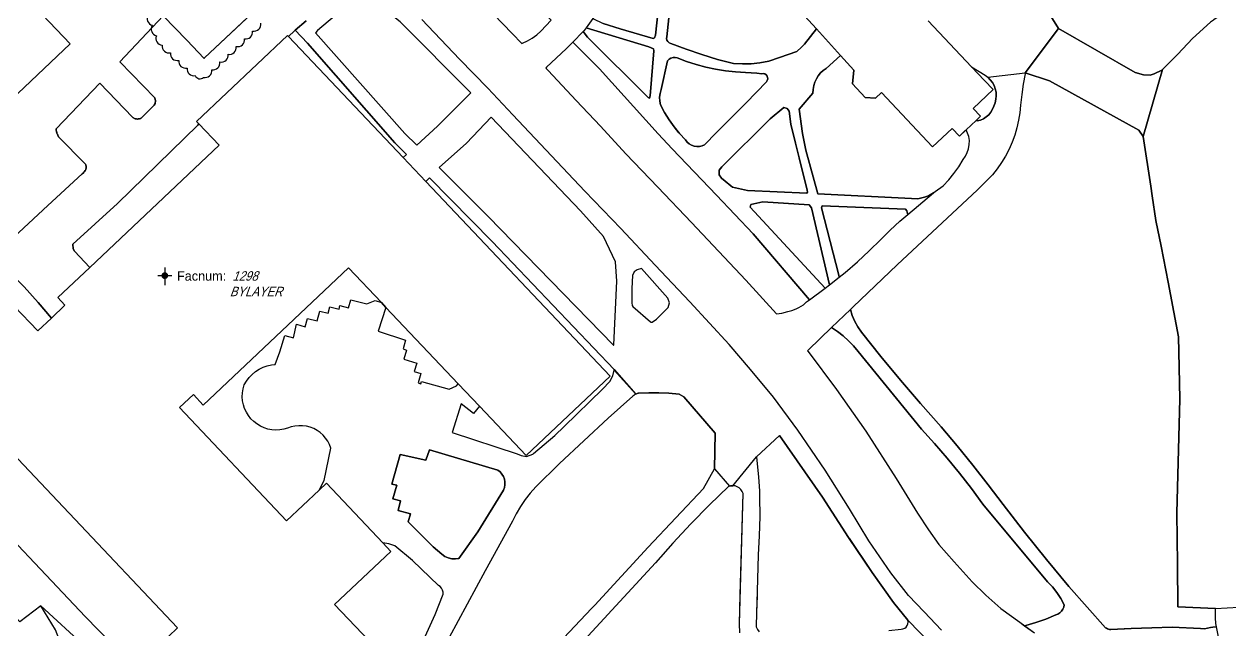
# Model space of a CAD drawing. Header units: inches. Extents: x 1273557 to 1282364, y 239587 to 246310.
# Drawn here: x 1277304 to 1277839, y 243522 to 243791 of the extents above; entities that cross this region are included whole.
import ezdxf
from ezdxf.enums import TextEntityAlignment as Align

# ---------------------------------------------------------------- set-up
doc = ezdxf.new("R2010")
doc.units = ezdxf.units.IN
doc.header["$MEASUREMENT"] = 0
doc.linetypes.add('DASHED2', pattern=[0.375, 0.25, -0.125])
doc.layers.add('BLDG-DATA', color=159, linetype='DASHED2', lineweight=30)
for name, color, linetype in [('BLDG-UW', 231, 'Continuous'), ('GRASS', 3, 'Continuous'), ('PATH', 253, 'Continuous'), ('PATH-ISLAND', 252, 'Continuous'), ('PRKG-UW', 6, 'Continuous'), ('REV-2013', 1, 'Continuous'), ('STREET-UW', 50, 'Continuous')]:
    doc.layers.add(name, color=color, linetype=linetype)
doc.styles.add('SS_LITE', font='FRABK.TTF', dxfattribs={"height": 16})

# ---------------------------------------------------------------- blocks, each defined once
blk = doc.blocks.new('*U1')
for p, q in [((-3.08, 0), (3.08, 0)), ((0, 3.55), (0, -4.2))]:
    blk.add_line(p, q)
at = {"const_width": 1.5}
blk.add_lwpolyline([(-0.75, 0, 1), (0.75, 0, 1)], format="xyb", close=True, dxfattribs=at)
at = {"layer": 'BLDG-DATA', "color": 1, "style": 'SS_LITE'}
blk.add_text('Facnum:', height=4.2, dxfattribs=at).set_placement((27.26, -2.25), align=Align.RIGHT)
at = {"layer": 'BLDG-DATA', "color": 7, "style": 'SS_LITE', "oblique": 20, "width": 0.9, "flags": 8}
for tag, p in [('FACNUM', (29.98, -2.25)), ('OBJECT', (28.84, -9.16))]:
    blk.add_attdef(tag, p, '', height=4.2, dxfattribs=at)

msp = doc.modelspace()

# ---------------------------------------------------------------- linework, layer by layer
at = {"layer": 'BLDG-UW'}
msp.add_lwpolyline([(1277324.45, 243782.27), (1277299.86, 243808.2), (1277296.64, 243811.6), (1277253.61, 243856.98), (1277249.65, 243861.16), (1277225.64, 243886.48), (1277169.94, 243833.67), (1277164.94, 243828.92), (1277121.43, 243787.67), (1277174.95, 243731.23), (1277179.72, 243726.17), (1277220.24, 243683.46), (1277229.12, 243691.88), (1277242.85, 243704.9)], close=True, dxfattribs=at)
for points in [[(1277650.51, 243794.76), (1277655.77, 243788.93), (1277666.51, 243777.02), (1277672.34, 243770.56), (1277671.83, 243764.4), (1277677.43, 243758.46), (1277681.98, 243758.1), (1277684.68, 243760.64), (1277707.42, 243736.5), (1277716.08, 243744.66), (1277719.33, 243741.22), (1277721.78, 243743.53), (1277722.23, 243743.96), (1277726.68, 243748.15), (1277728.72, 243750.07), (1277725.45, 243753.55), (1277734.29, 243761.88), (1277730.41, 243765.99), (1277724.67, 243772.09), (1277705.48, 243792.45)], [(1277299.56, 243665.69), (1277310, 243654.65), (1277316.03, 243660.35), (1277322.09, 243666.08), (1277318.9, 243669.44), (1277333.11, 243682.87), (1277390.53, 243737.15), (1277381.56, 243746.64), (1277380.5, 243747.76), (1277420.94, 243785.98), (1277421.36, 243785.54), (1277472.27, 243731.68), (1277482.31, 243721.05), (1277564.14, 243634.48), (1277526.87, 243599.25), (1277506.16, 243621.16), (1277496.75, 243631.12), (1277464.63, 243665.09), (1277462.62, 243667.22), (1277448.04, 243682.64), (1277383.52, 243621.66), (1277379.09, 243626.35), (1277372.95, 243620.55), (1277420.52, 243570.22), (1277434.92, 243583.83), (1277438.19, 243586.92), (1277463.28, 243560.38), (1277466.83, 243556.63), (1277441.85, 243533.03), (1277457.18, 243516.82)], [(1277368, 243518.8), (1277372.06, 243522.63), (1277275.72, 243624.55)]]:
    msp.add_lwpolyline(points, dxfattribs=at)
at = {"layer": 'GRASS'}
for points in [[(1277504.97, 243827.31), (1277502.14, 243827.97), (1277497.42, 243825.81), (1277490.35, 243819.02), (1277492.68, 243816.41), (1277508.21, 243799.78), (1277520.69, 243786.8), (1277524.93, 243782.35), (1277525.28, 243782.52), (1277527.44, 243783.57), (1277529.58, 243784.79), (1277531.56, 243786.25), (1277533.35, 243787.94), (1277538.06, 243792.74), (1277536.98, 243793.83)], [(1277587.76, 243817.6), (1277587.42, 243821.08), (1277586.69, 243824.1), (1277582.76, 243820.2), (1277572.49, 243810.12), (1277557.67, 243795.58), (1277556.45, 243793.58), (1277561.02, 243791.31), (1277568.6, 243788.92), (1277583.23, 243784.67), (1277583.9, 243784.93), (1277584.32, 243786.13)], [(1277473.04, 243742.46), (1277478.35, 243737.15), (1277487.58, 243745.7), (1277502.37, 243760.4), (1277470.99, 243792), (1277465.21, 243796.69), (1277455.65, 243799.11), (1277452.46, 243799.34), (1277447.92, 243798.1), (1277441.85, 243794.62), (1277434.22, 243788.16), (1277433.41, 243787.07)], [(1277424.34, 243788.4), (1277423.97, 243788.09), (1277421.36, 243785.54), (1277472.27, 243731.68), (1277473.68, 243733.02), (1277468.52, 243738.26), (1277429.82, 243782.61)], [(1277583.54, 243779.08), (1277583.42, 243780.02), (1277581.43, 243780.99), (1277553.52, 243789.32), (1277552.66, 243788.13), (1277552.27, 243787.74), (1277554.14, 243785.27), (1277581.07, 243758.42), (1277581.73, 243758.14), (1277582.02, 243759.2)], [(1277559.46, 243771.16), (1277547.66, 243783.06), (1277544.63, 243779.98), (1277535.92, 243771.82), (1277535.58, 243771.5), (1277536.65, 243770.41), (1277549.04, 243757.1), (1277559.86, 243745.59), (1277571.18, 243733.39), (1277585.39, 243718.54), (1277600.26, 243702.84), (1277624.47, 243677.16), (1277638.01, 243662.23), (1277640.37, 243662.57), (1277643.11, 243663.33), (1277644.95, 243663.71), (1277646.79, 243664.49), (1277648.02, 243665.08), (1277650.07, 243666.27), (1277651.39, 243667.55), (1277652.7, 243668.48), (1277627.75, 243697.78), (1277611.44, 243714.94), (1277591.79, 243735.61), (1277585.45, 243742.28)], [(1277723.35, 243735.64), (1277723.67, 243737.44), (1277723.72, 243739.27), (1277723.51, 243741.08), (1277722.23, 243743.96), (1277719.33, 243741.22), (1277716.08, 243744.66), (1277707.42, 243736.5), (1277684.68, 243760.64), (1277681.98, 243758.1), (1277677.43, 243758.46), (1277671.83, 243764.4), (1277672.34, 243770.56), (1277666.5, 243777.03), (1277666.5, 243777.03), (1277660.1, 243771.26), (1277658.81, 243770.36), (1277657.66, 243769.3), (1277656.64, 243768.08), (1277655.79, 243766.72), (1277655.11, 243765.24), (1277654.6, 243763.66), (1277654.29, 243762.02), (1277654.17, 243760.32), (1277648.12, 243753.18), (1277649.64, 243742.37), (1277651.03, 243734.96), (1277656.47, 243715.5), (1277697.98, 243713.5), (1277700.84, 243713.29), (1277703.82, 243714.02), (1277705.51, 243714.64), (1277707.08, 243715.5), (1277708.5, 243716.58), (1277712.05, 243719.09), (1277714.56, 243721.78), (1277716.88, 243724.63), (1277718.99, 243727.64), (1277720.9, 243730.78), (1277721.95, 243732.28), (1277722.77, 243733.91)], [(1277602.38, 243773.01), (1277598.14, 243774.38), (1277593.97, 243775.96), (1277593.05, 243776.16), (1277592.11, 243776.12), (1277591.21, 243775.87), (1277590.39, 243775.4), (1277589.71, 243774.75), (1277586.81, 243761.91), (1277586.37, 243760.24), (1277586.18, 243758.53), (1277586.25, 243756.81), (1277586.56, 243755.12), (1277588.34, 243751.71), (1277590.35, 243748.43), (1277592.58, 243745.3), (1277595.01, 243742.32), (1277597.64, 243739.51), (1277598.38, 243738.57), (1277599.29, 243737.78), (1277600.32, 243737.18), (1277601.45, 243736.78), (1277602.64, 243736.6), (1277603.83, 243736.64), (1277605, 243736.91), (1277606.1, 243737.39), (1277611.43, 243742.83), (1277624.53, 243756.07), (1277633.6, 243765.41), (1277633.97, 243765.98), (1277634.15, 243766.64), (1277634.12, 243767.32), (1277633.87, 243767.95), (1277633.44, 243768.48), (1277632.87, 243768.85), (1277632.21, 243769.02), (1277631.53, 243768.98), (1277629.4, 243769.25), (1277624.32, 243769.53), (1277619.87, 243769.77), (1277615.44, 243770.25), (1277611.04, 243770.94), (1277606.68, 243771.87)], [(1277724.66, 243772.1), (1277730.68, 243768.36), (1277731.93, 243767.42), (1277733.03, 243766.32), (1277733.96, 243765.06), (1277734.7, 243763.69), (1277735.23, 243762.22), (1277735.55, 243760.7), (1277735.64, 243759.14), (1277735.52, 243757.58), (1277735.17, 243756.06), (1277734.6, 243754.61), (1277734.06, 243753.21), (1277733.31, 243751.91), (1277732.37, 243750.75), (1277731.25, 243749.75), (1277729.99, 243748.94), (1277728.61, 243748.34), (1277727.16, 243747.96), (1277726.69, 243748.16), (1277728.72, 243750.07), (1277725.45, 243753.55), (1277734.29, 243761.88), (1277730.41, 243765.99)], [(1277816.78, 243645.26), (1277816.53, 243652.02), (1277815.55, 243657.49), (1277811.98, 243676.3), (1277808.84, 243692.28), (1277806.58, 243703.66), (1277804.88, 243714.68), (1277804.25, 243719.01), (1277800.91, 243741), (1277799.03, 243743.81), (1277759.24, 243765.8), (1277748.52, 243769.38), (1277748.47, 243768.93), (1277747.68, 243764.32), (1277746.98, 243759.69), (1277746.36, 243755.04), (1277746.07, 243751.65), (1277745.55, 243748.29), (1277744.83, 243744.97), (1277743.88, 243741.71), (1277742.73, 243738.51), (1277741.37, 243735.4), (1277739.81, 243732.38), (1277738.06, 243729.46), (1277736.12, 243726.67), (1277734.01, 243724.01), (1277727.32, 243717.34), (1277691.6, 243684.05), (1277672.11, 243665.36), (1277670.91, 243664.2), (1277671.72, 243661.49), (1277672.81, 243658.88), (1277674.17, 243656.39), (1277675.78, 243654.05), (1277684.36, 243643.31), (1277693.13, 243632.73), (1277702.09, 243622.3), (1277711.23, 243612.04), (1277718.27, 243603.53), (1277725.2, 243594.93), (1277732.02, 243586.25), (1277738.73, 243577.49), (1277748.23, 243565.15), (1277757.96, 243553), (1277767.93, 243541.04), (1277784.19, 243522.65), (1277784.6, 243522.41), (1277785.03, 243522.21), (1277785.49, 243522.06), (1277785.95, 243521.96), (1277786.43, 243521.9), (1277786.48, 243521.9), (1277795.6, 243522.34), (1277804.72, 243522.67), (1277813.83, 243522.89), (1277826.35, 243522.3), (1277828.07, 243522.23), (1277830.74, 243522.73), (1277831.83, 243522.86), (1277833.42, 243523.04), (1277833.11, 243524.51), (1277832.99, 243527.15), (1277832.97, 243531.18), (1277816.3, 243532.04), (1277816.18, 243551.13), (1277815.86, 243573.55), (1277817.15, 243624.49)], [(1277644.47, 243746.56), (1277643.72, 243752.36), (1277642.8, 243753.44), (1277641.34, 243754), (1277635.25, 243748.89), (1277613.8, 243727.59), (1277612.57, 243726.14), (1277612.54, 243724), (1277613.58, 243722.51), (1277618.6, 243718.56), (1277625.12, 243717.12), (1277651.55, 243715.89), (1277651.83, 243716.29), (1277651.71, 243717.23)], [(1277390.53, 243737.15), (1277381.56, 243746.64), (1277381.07, 243746.16), (1277345.38, 243711.25), (1277325.58, 243693.2), (1277325.7, 243691.18), (1277326.37, 243690.1), (1277333.11, 243682.87)], [(1277511.4, 243749.72), (1277500.34, 243738.12), (1277488.21, 243727.3), (1277510.02, 243705.5), (1277565.75, 243648.26), (1277565.77, 243648.24), (1277565.76, 243648.44), (1277567.12, 243676.73), (1277566.51, 243685.39), (1277561.23, 243696.57), (1277551.07, 243708.02)], [(1277511.79, 243694.32), (1277483.9, 243722.64), (1277482.31, 243721.05), (1277564.14, 243634.48), (1277526.87, 243599.25), (1277506.16, 243621.16), (1277503.55, 243617.91), (1277498.05, 243622.2), (1277494.06, 243609.44), (1277522.91, 243599.94), (1277524.67, 243599.31), (1277527.08, 243598.75), (1277529.85, 243599.83), (1277530.2, 243600.18), (1277539.69, 243608.18), (1277543.82, 243612.2), (1277560.8, 243628.7), (1277563.98, 243632.13), (1277565.39, 243634.66), (1277565.99, 243637.2), (1277566.03, 243637.53)], [(1277659.71, 243673.56), (1277661.67, 243675.05), (1277653.6, 243709.33), (1277652.56, 243710.68), (1277632, 243711.95), (1277626.64, 243710.83), (1277626.35, 243709.63)], [(1277692.79, 243703.37), (1277696.35, 243706.43), (1277696.09, 243707.48), (1277695.96, 243708.04), (1277695.3, 243708.72), (1277658.32, 243710.25), (1277658.04, 243709.32), (1277665.7, 243679.46), (1277665.96, 243678.46), (1277668.57, 243680.58), (1277674, 243685.29), (1277679.28, 243690.18), (1277684.39, 243695.24), (1277688.51, 243699.39)], [(1277417.45, 243645.28), (1277417.48, 243645.27), (1277419.67, 243652.57), (1277423.53, 243651.5), (1277424.97, 243657.63), (1277428.81, 243656.43), (1277429.77, 243660.18), (1277434.1, 243659.07), (1277435.23, 243663.47), (1277439.02, 243662.5), (1277439.76, 243665.39), (1277443.83, 243664.35), (1277444.22, 243665.89), (1277448.05, 243664.91), (1277448.96, 243668.48), (1277456.1, 243666.65), (1277459.9, 243668.14), (1277462.62, 243667.22), (1277448.04, 243682.64), (1277383.52, 243621.66), (1277379.09, 243626.35), (1277372.95, 243620.55), (1277420.52, 243570.22), (1277434.92, 243583.83), (1277437.13, 243588.14), (1277440.19, 243602.49), (1277439.59, 243604.08), (1277438.8, 243605.59), (1277437.84, 243607), (1277436.71, 243608.28), (1277435.44, 243609.42), (1277434.05, 243610.4), (1277432.55, 243611.2), (1277430.96, 243611.82), (1277429.31, 243612.25), (1277427.62, 243612.48), (1277425.92, 243612.5), (1277424.22, 243612.32), (1277422.56, 243611.94), (1277420.96, 243611.37), (1277419.24, 243610.89), (1277417.48, 243610.61), (1277415.7, 243610.54), (1277413.92, 243610.68), (1277412.17, 243611.02), (1277410.48, 243611.57), (1277408.86, 243612.32), (1277407.33, 243613.25), (1277405.93, 243614.35), (1277404.67, 243615.61), (1277403.56, 243617.01), (1277402.63, 243618.53), (1277401.88, 243620.15), (1277401.32, 243621.84), (1277400.97, 243623.59), (1277400.82, 243625.37), (1277400.89, 243627.15), (1277401.16, 243628.91), (1277401.64, 243630.63), (1277402.63, 243632.32), (1277403.81, 243633.88), (1277405.17, 243635.29), (1277406.68, 243636.53), (1277408.33, 243637.59), (1277410.09, 243638.44), (1277411.94, 243639.08), (1277413.85, 243639.5), (1277415.16, 243639.63), (1277415.47, 243639.66)], [(1277573.84, 243673.44), (1277573.78, 243667.16), (1277574, 243665.89), (1277574.3, 243665.46), (1277582.08, 243658.61), (1277582.3, 243658.49), (1277582.82, 243658.56), (1277584.71, 243659.92), (1277590.02, 243665.09), (1277590.55, 243667.11), (1277589.82, 243669.12), (1277578.14, 243682.37), (1277576.13, 243681.75), (1277574.85, 243680.84), (1277574.19, 243679.29)], [(1277464.63, 243665.09), (1277461.2, 243654.49), (1277473.25, 243650.52), (1277472.21, 243646.65), (1277473.76, 243646.12), (1277472.58, 243642.07), (1277478.35, 243640.36), (1277477.23, 243636.57), (1277480.13, 243635.71), (1277478.89, 243631.5), (1277480.12, 243631.14), (1277480.4, 243632.11), (1277492.75, 243628.76), (1277496.03, 243630.28), (1277496.75, 243631.12)], [(1277708.21, 243604.54), (1277702.39, 243610.93), (1277674.31, 243645.49), (1277672.29, 243647.96), (1277670.08, 243650.28), (1277667.7, 243652.41), (1277665.16, 243654.35), (1277662.49, 243656.09), (1277652.23, 243646.21), (1277651.89, 243645.82), (1277652.2, 243645.45), (1277664.78, 243628.61), (1277677.76, 243610.08), (1277691.2, 243589.03), (1277700.7, 243573.58), (1277705.54, 243566.19), (1277710.23, 243559.65), (1277716.99, 243551.98), (1277724.92, 243543.11), (1277730.96, 243537.13), (1277737.75, 243531.22), (1277746.06, 243525.12), (1277748.23, 243523.59), (1277748.76, 243523.7), (1277753.29, 243524.98), (1277757.73, 243526.54), (1277762.07, 243528.38), (1277763.06, 243528.75), (1277763.95, 243529.31), (1277764.7, 243530.04), (1277765.29, 243530.91), (1277765.7, 243531.89), (1277765.89, 243532.92), (1277764.33, 243535.68), (1277762.56, 243538.31), (1277760.59, 243540.8), (1277758.43, 243543.12), (1277729.77, 243577.54), (1277724.64, 243584.5), (1277719.33, 243591.32), (1277713.85, 243598)], [(1277516.85, 243583.85), (1277517.26, 243585.03), (1277517.47, 243586.27), (1277517.45, 243587.51), (1277517.22, 243588.74), (1277516.78, 243589.91), (1277516.14, 243590.98), (1277515.33, 243591.93), (1277514.36, 243592.72), (1277484.03, 243601.83), (1277482.38, 243597.12), (1277470.96, 243599.62), (1277467.28, 243586.43), (1277469.48, 243585.98), (1277467.7, 243579.91), (1277471.16, 243579.12), (1277470.04, 243574.83), (1277475.48, 243573.37), (1277474.48, 243569.71), (1277485.65, 243558.6), (1277489.38, 243555.39), (1277490.83, 243554.31), (1277492.3, 243553.7), (1277493.85, 243553.35), (1277495.44, 243553.27), (1277497.02, 243553.48), (1277505.38, 243565.33)]]:
    msp.add_lwpolyline(points, close=True, dxfattribs=at)
for points in [[(1277592.81, 243818.64), (1277589.96, 243790.93), (1277589.3, 243785.42), (1277589.23, 243784.65), (1277589.41, 243783.9), (1277589.8, 243783.23), (1277590.38, 243782.72), (1277591.09, 243782.41), (1277597.94, 243779.81), (1277604.88, 243777.46), (1277611.9, 243775.34), (1277618.99, 243773.47), (1277622.91, 243773.31), (1277626.84, 243773.42), (1277630.74, 243773.82), (1277634.61, 243774.48), (1277639.33, 243776.14), (1277647.13, 243778.79), (1277649.24, 243780.8), (1277650.56, 243782.06), (1277655.76, 243788.94), (1277650.51, 243794.76)], [(1277299.86, 243808.2), (1277324.45, 243782.27), (1277242.85, 243704.9)], [(1277297.25, 243694.35), (1277314.4, 243710.38), (1277329.75, 243724.42), (1277330.12, 243724.76), (1277330.47, 243725.13), (1277330.81, 243725.51), (1277331.12, 243725.91), (1277331.23, 243726.15), (1277331.33, 243726.39), (1277331.4, 243726.65), (1277331.45, 243726.9), (1277331.48, 243727.17), (1277331.49, 243727.43), (1277331.48, 243727.69), (1277331.44, 243727.95), (1277331.38, 243728.21), (1277331.3, 243728.46), (1277331.2, 243728.71), (1277331.08, 243728.94), (1277319.26, 243740.98), (1277318.9, 243741.59), (1277318.58, 243742.31), (1277318.31, 243743.2), (1277318.18, 243744), (1277318.14, 243744.52), (1277337.54, 243764.8), (1277352.01, 243749.61), (1277352.23, 243749.44), (1277352.47, 243749.29), (1277352.72, 243749.16), (1277352.97, 243749.05), (1277353.24, 243748.96), (1277353.51, 243748.89), (1277353.79, 243748.85), (1277354.07, 243748.82), (1277354.35, 243748.82), (1277354.62, 243748.84), (1277354.9, 243748.88), (1277355.17, 243748.94), (1277355.44, 243749.03), (1277355.7, 243749.13), (1277361.67, 243754.92), (1277362.19, 243755.75), (1277362.29, 243756.84), (1277362.06, 243758.19), (1277346.44, 243774.24), (1277365.67, 243794.69), (1277376.26, 243783.85), (1277383.85, 243775.75), (1277384.1, 243775.97), (1277407.83, 243798.37)], [(1277759.96, 243794.57), (1277763.29, 243789.07), (1277797.37, 243769.55), (1277800.98, 243768.42), (1277804.08, 243768.37), (1277805.8, 243768.98), (1277809.24, 243770.53), (1277809.55, 243770.88), (1277816.32, 243777.67), (1277822.86, 243784.61), (1277830.88, 243791.9)], [(1277299.56, 243665.69), (1277310, 243654.65), (1277316.03, 243660.35), (1277310.17, 243667.3), (1277304.02, 243674.22), (1277300.01, 243678.16)], [(1277521.47, 243494.68), (1277555.84, 243531.2), (1277557.34, 243532.66), (1277581.15, 243558.47), (1277605.63, 243584.61), (1277610.55, 243593.26), (1277610.8, 243609.24), (1277596.89, 243625.28), (1277596.86, 243625.3), (1277595.84, 243625.93), (1277594.77, 243626.47), (1277590.3, 243626.93), (1277585.81, 243627.16), (1277581.31, 243627.16), (1277576.82, 243626.92), (1277576.67, 243626.89), (1277576.15, 243626.74), (1277575.66, 243626.54), (1277575.18, 243626.29), (1277574.74, 243625.98), (1277574.33, 243625.64), (1277563.32, 243615.79), (1277552.46, 243605.79), (1277541.74, 243595.63), (1277531.17, 243585.31), (1277528.69, 243582.55), (1277526.41, 243579.62), (1277524.34, 243576.54), (1277522.49, 243573.33), (1277520.87, 243569.99), (1277508.68, 243547.9), (1277496.63, 243525.74), (1277484.71, 243503.51)], [(1277368, 243518.8), (1277372.06, 243522.63), (1277275.72, 243624.55), (1277275.1, 243624.04), (1277270.08, 243619.77), (1277266.15, 243616.02), (1277263.29, 243611.73), (1277263.95, 243609.03), (1277263.78, 243607.42), (1277263.21, 243600.19), (1277291.13, 243569.83), (1277318.67, 243540.8), (1277331.06, 243527.72), (1277355.01, 243503.11)], [(1277687.99, 243521.5), (1277693.43, 243522.07), (1277694.24, 243522.16), (1277694.99, 243522.46), (1277695.64, 243522.95), (1277696.14, 243523.6), (1277696.46, 243524.35), (1277696.57, 243525.16), (1277696.46, 243525.97), (1277690, 243533.82), (1277680.49, 243547.16), (1277670.03, 243562.81), (1277658.46, 243580.79), (1277639.45, 243608.12), (1277629.24, 243598.66), (1277630.1, 243589.54), (1277630.45, 243583.49), (1277630.5, 243580.88), (1277630.66, 243572.17), (1277630.4, 243563.6), (1277629.87, 243555.05), (1277629.49, 243538.91), (1277629.12, 243529.44), (1277629.02, 243523.13), (1277629.57, 243521.95), (1277630.32, 243520.88)], [(1277621.72, 243520.36), (1277621.65, 243524.48), (1277623.22, 243582.35), (1277622.84, 243583.3), (1277622.27, 243584.14), (1277621.53, 243584.84), (1277620.66, 243585.37), (1277619.69, 243585.71), (1277618.67, 243585.83), (1277617.66, 243585.73), (1277616.68, 243585.42), (1277608.28, 243577.25), (1277600.08, 243568.87), (1277592.1, 243560.29), (1277584.34, 243551.5), (1277542.08, 243505.72)], [(1277321.2, 243513.3), (1277317.94, 243521.71), (1277311.32, 243532.45), (1277302.03, 243525.34), (1277276.15, 243553.79), (1277263.38, 243566.78), (1277261.83, 243567.54), (1277259.91, 243567.35), (1277258.42, 243566.28), (1277234.54, 243543.15), (1277231.28, 243540.34), (1277227.9, 243537.54), (1277224.79, 243536.35), (1277220.6, 243534.62), (1277218.57, 243534.1), (1277207.86, 243523.94), (1277199.14, 243529.93), (1277197.93, 243529.94), (1277196.01, 243529.88), (1277173.54, 243509.9)], [(1277479.88, 243513.96), (1277486.42, 243528.52), (1277490.03, 243537.53), (1277490.02, 243538.47), (1277489.79, 243539.39), (1277489.36, 243540.22), (1277488.74, 243540.94), (1277487.98, 243541.49), (1277476.39, 243552.61), (1277468.61, 243559.04), (1277465.89, 243559.93), (1277463.28, 243560.38), (1277466.83, 243556.63), (1277441.85, 243533.03), (1277457.18, 243516.82)]]:
    msp.add_lwpolyline(points, dxfattribs=at)
at = {"layer": 'PATH'}
for points in [[(1277556.45, 243793.58), (1277553.52, 243789.32), (1277581.43, 243780.99), (1277583.42, 243780.02), (1277583.54, 243779.08), (1277582.02, 243759.2), (1277581.73, 243758.14), (1277581.07, 243758.42), (1277554.14, 243785.27), (1277552.27, 243787.74), (1277547.66, 243783.06), (1277559.46, 243771.16), (1277585.45, 243742.28), (1277591.79, 243735.61), (1277611.44, 243714.94), (1277627.75, 243697.78), (1277652.7, 243668.48), (1277659.71, 243673.56), (1277626.35, 243709.63), (1277626.64, 243710.83), (1277632, 243711.95), (1277652.56, 243710.68), (1277653.6, 243709.33), (1277661.67, 243675.05), (1277665.96, 243678.46), (1277665.7, 243679.46), (1277658.04, 243709.32), (1277658.32, 243710.25), (1277695.3, 243708.72), (1277695.96, 243708.04), (1277696.09, 243707.48), (1277696.35, 243706.43), (1277707.79, 243716.04), (1277707.08, 243715.5), (1277705.51, 243714.64), (1277703.82, 243714.02), (1277700.84, 243713.29), (1277697.98, 243713.5), (1277656.47, 243715.5), (1277651.03, 243734.96), (1277649.64, 243742.37), (1277648.12, 243753.18), (1277654.17, 243760.32), (1277654.29, 243762.02), (1277654.6, 243763.66), (1277655.11, 243765.24), (1277655.79, 243766.72), (1277656.64, 243768.08), (1277657.66, 243769.3), (1277658.81, 243770.36), (1277660.1, 243771.26), (1277666.5, 243777.03), (1277655.77, 243788.93), (1277655.76, 243788.94), (1277650.56, 243782.06), (1277649.24, 243780.8), (1277647.13, 243778.79), (1277639.33, 243776.14), (1277634.61, 243774.48), (1277630.74, 243773.82), (1277626.84, 243773.42), (1277622.91, 243773.31), (1277618.99, 243773.47), (1277611.9, 243775.34), (1277604.88, 243777.46), (1277597.94, 243779.81), (1277591.09, 243782.41), (1277590.38, 243782.72), (1277589.8, 243783.23), (1277589.41, 243783.9), (1277589.23, 243784.65), (1277589.3, 243785.42), (1277589.96, 243790.93), (1277592.81, 243818.64)], [(1277587.76, 243817.6), (1277584.32, 243786.13), (1277583.9, 243784.93), (1277583.23, 243784.67), (1277568.6, 243788.92), (1277561.02, 243791.31)], [(1277711.36, 243521.56), (1277703.59, 243529.75), (1277696.73, 243537), (1277688.83, 243547.13), (1277679.14, 243561.32), (1277670.46, 243575.58), (1277659.73, 243592.72), (1277647.5, 243610.57), (1277636.81, 243625.19), (1277626.59, 243637.54), (1277617.1, 243648.53), (1277599.59, 243667.55), (1277584.14, 243683.85), (1277568.94, 243700.23), (1277552.91, 243716.79), (1277538.2, 243732.49), (1277521.01, 243750.66), (1277509.86, 243762.6), (1277497.3, 243775.41), (1277480.61, 243793.07)], [(1277429.26, 243792.55), (1277424.34, 243788.4), (1277429.82, 243782.61), (1277468.52, 243738.26), (1277473.68, 243733.02), (1277472.27, 243731.68), (1277482.31, 243721.05), (1277483.9, 243722.64), (1277511.79, 243694.32), (1277566.03, 243637.53), (1277575.66, 243626.54), (1277576.15, 243626.74), (1277576.67, 243626.89), (1277576.82, 243626.92), (1277581.31, 243627.16), (1277585.81, 243627.16), (1277590.3, 243626.93), (1277594.77, 243626.47), (1277595.84, 243625.93), (1277596.86, 243625.3), (1277596.89, 243625.28), (1277610.8, 243609.24), (1277610.55, 243593.26), (1277617.17, 243585.58), (1277617.66, 243585.73), (1277618.67, 243585.83), (1277629.24, 243598.66), (1277639.45, 243608.12), (1277658.46, 243580.79), (1277670.03, 243562.81), (1277670.29, 243562.42), (1277680.49, 243547.16), (1277690, 243533.82), (1277696.46, 243525.97), (1277706.94, 243515.17)], [(1277479.88, 243513.96), (1277486.42, 243528.52), (1277490.03, 243537.53), (1277490.02, 243538.47), (1277489.79, 243539.39), (1277489.36, 243540.22), (1277488.74, 243540.94), (1277487.98, 243541.49), (1277476.39, 243552.61), (1277468.61, 243559.04), (1277465.89, 243559.93), (1277463.28, 243560.38), (1277463.28, 243560.38), (1277438.19, 243586.92), (1277434.92, 243583.83), (1277434.92, 243583.83), (1277434.92, 243583.83), (1277437.13, 243588.14), (1277440.19, 243602.49), (1277439.59, 243604.08), (1277438.8, 243605.59), (1277437.84, 243607), (1277436.71, 243608.28), (1277435.44, 243609.42), (1277434.05, 243610.4), (1277432.55, 243611.2), (1277430.96, 243611.82), (1277429.31, 243612.25), (1277427.62, 243612.48), (1277425.92, 243612.5), (1277424.22, 243612.32), (1277422.56, 243611.94), (1277420.96, 243611.37), (1277419.24, 243610.89), (1277417.48, 243610.61), (1277415.7, 243610.54), (1277413.92, 243610.68), (1277412.17, 243611.02), (1277410.48, 243611.57), (1277408.86, 243612.32), (1277407.33, 243613.25), (1277405.93, 243614.35), (1277404.67, 243615.61), (1277403.56, 243617.01), (1277402.63, 243618.53), (1277401.88, 243620.15), (1277401.32, 243621.84), (1277400.97, 243623.59), (1277400.82, 243625.37), (1277400.89, 243627.15), (1277401.16, 243628.91), (1277401.64, 243630.63), (1277402.63, 243632.32), (1277403.81, 243633.88), (1277405.17, 243635.29), (1277406.68, 243636.53), (1277408.33, 243637.59), (1277410.09, 243638.44), (1277411.94, 243639.08), (1277413.85, 243639.5), (1277415.16, 243639.63), (1277415.47, 243639.66), (1277417.45, 243645.28), (1277417.48, 243645.27), (1277419.67, 243652.57), (1277423.53, 243651.5), (1277424.97, 243657.63), (1277428.81, 243656.43), (1277429.77, 243660.18), (1277434.1, 243659.07), (1277435.23, 243663.47), (1277439.02, 243662.5), (1277439.76, 243665.39), (1277443.83, 243664.35), (1277444.22, 243665.89), (1277448.05, 243664.91), (1277448.96, 243668.48), (1277456.1, 243666.65), (1277459.9, 243668.14), (1277462.62, 243667.22), (1277462.62, 243667.22), (1277464.63, 243665.09), (1277464.63, 243665.09), (1277461.2, 243654.49), (1277473.25, 243650.52), (1277472.21, 243646.65), (1277473.76, 243646.12), (1277472.58, 243642.07), (1277478.35, 243640.36), (1277477.23, 243636.57), (1277480.13, 243635.71), (1277478.89, 243631.5), (1277480.12, 243631.14), (1277480.4, 243632.11), (1277492.75, 243628.76), (1277496.03, 243630.28), (1277496.75, 243631.12), (1277506.16, 243621.16), (1277506.16, 243621.16), (1277503.55, 243617.91), (1277498.05, 243622.2), (1277494.06, 243609.44), (1277522.91, 243599.94), (1277524.67, 243599.31), (1277527.08, 243598.75), (1277529.85, 243599.83), (1277530.2, 243600.18), (1277539.69, 243608.18), (1277543.82, 243612.2), (1277560.8, 243628.7), (1277563.98, 243632.13), (1277565.39, 243634.66), (1277565.99, 243637.2), (1277575.66, 243626.54), (1277575.18, 243626.29), (1277574.74, 243625.98), (1277574.33, 243625.64), (1277563.32, 243615.79), (1277552.46, 243605.79), (1277541.74, 243595.63), (1277531.17, 243585.31), (1277528.69, 243582.55), (1277526.41, 243579.62), (1277524.34, 243576.54), (1277522.49, 243573.33), (1277520.87, 243569.99), (1277508.68, 243547.9), (1277496.63, 243525.74), (1277484.71, 243503.51)], [(1277835.38, 243513.56), (1277833.42, 243523.04), (1277831.83, 243522.86), (1277830.74, 243522.73), (1277828.07, 243522.23), (1277826.35, 243522.3), (1277813.83, 243522.89), (1277804.72, 243522.67), (1277795.6, 243522.34), (1277786.44, 243521.9), (1277785.95, 243521.96), (1277785.49, 243522.06), (1277785.03, 243522.21), (1277784.6, 243522.41), (1277784.19, 243522.65), (1277767.93, 243541.04), (1277757.96, 243553), (1277748.23, 243565.15), (1277738.73, 243577.49), (1277732.02, 243586.25), (1277725.2, 243594.93), (1277718.27, 243603.53), (1277711.23, 243612.04), (1277702.09, 243622.3), (1277693.13, 243632.73), (1277684.36, 243643.31), (1277675.78, 243654.05), (1277674.17, 243656.39), (1277672.81, 243658.88), (1277671.72, 243661.49), (1277670.91, 243664.2), (1277662.49, 243656.09), (1277665.16, 243654.35), (1277667.7, 243652.41), (1277670.08, 243650.28), (1277672.29, 243647.96), (1277674.31, 243645.49), (1277702.39, 243610.93), (1277708.21, 243604.54), (1277713.85, 243598), (1277719.33, 243591.32), (1277724.64, 243584.5), (1277729.77, 243577.54), (1277758.43, 243543.12), (1277760.59, 243540.8), (1277762.56, 243538.31), (1277764.33, 243535.68), (1277765.89, 243532.92), (1277765.7, 243531.89), (1277765.29, 243530.91), (1277764.7, 243530.04), (1277763.95, 243529.31), (1277763.06, 243528.75), (1277762.07, 243528.38), (1277757.73, 243526.54), (1277753.29, 243524.98), (1277748.76, 243523.7), (1277748.23, 243523.59), (1277752.65, 243520.48)], [(1277331.32, 243514.05), (1277311.32, 243532.45), (1277302.03, 243525.34), (1277276.15, 243553.79), (1277263.38, 243566.78), (1277261.83, 243567.54), (1277259.91, 243567.35), (1277261.96, 243575.8), (1277263.28, 243588.69), (1277263.21, 243600.19), (1277291.13, 243569.83), (1277318.67, 243540.8), (1277331.06, 243527.72), (1277355.01, 243503.11)], [(1277621.72, 243520.36), (1277621.65, 243524.48), (1277622, 243537.25), (1277623.22, 243582.35), (1277622.84, 243583.3), (1277622.27, 243584.14), (1277621.53, 243584.84), (1277620.66, 243585.37), (1277619.69, 243585.71), (1277618.67, 243585.83), (1277629.24, 243598.66), (1277630.1, 243589.54), (1277630.45, 243583.49), (1277630.5, 243580.88), (1277630.66, 243572.17), (1277630.4, 243563.6), (1277629.87, 243555.05), (1277629.49, 243538.91), (1277629.41, 243536.91), (1277629.12, 243529.44), (1277629.02, 243523.13), (1277629.57, 243521.95), (1277630.32, 243520.88)], [(1277521.47, 243494.68), (1277555.84, 243531.2), (1277557.34, 243532.66), (1277581.15, 243558.47), (1277605.63, 243584.61), (1277610.55, 243593.26), (1277617.17, 243585.58), (1277616.68, 243585.42), (1277608.28, 243577.25), (1277600.08, 243568.87), (1277592.1, 243560.29), (1277584.34, 243551.5), (1277542.08, 243505.72)], [(1277321.2, 243513.3), (1277317.94, 243521.71), (1277311.32, 243532.45), (1277331.32, 243514.05)], [(1277687.99, 243521.5), (1277693.43, 243522.07), (1277694.24, 243522.16), (1277694.99, 243522.46), (1277695.64, 243522.95), (1277696.14, 243523.6), (1277696.46, 243524.35), (1277696.57, 243525.16), (1277696.46, 243525.97), (1277706.94, 243515.17)]]:
    msp.add_lwpolyline(points, dxfattribs=at)
at = {"layer": 'PATH-ISLAND'}
for points in [[(1277473.04, 243742.46), (1277478.35, 243737.15), (1277487.58, 243745.7), (1277502.37, 243760.4), (1277470.99, 243792), (1277465.21, 243796.69), (1277455.65, 243799.11), (1277452.46, 243799.34), (1277447.92, 243798.1), (1277441.85, 243794.62), (1277434.22, 243788.16), (1277433.41, 243787.07)], [(1277611.43, 243742.83), (1277606.1, 243737.39), (1277605, 243736.91), (1277603.83, 243736.64), (1277602.64, 243736.6), (1277601.45, 243736.78), (1277600.32, 243737.18), (1277599.29, 243737.78), (1277598.38, 243738.57), (1277597.64, 243739.51), (1277595.01, 243742.32), (1277594.69, 243742.71), (1277592.58, 243745.3), (1277590.35, 243748.43), (1277588.34, 243751.71), (1277586.56, 243755.12), (1277586.25, 243756.81), (1277586.18, 243758.53), (1277586.37, 243760.24), (1277586.81, 243761.91), (1277589.71, 243774.75), (1277590.39, 243775.4), (1277591.21, 243775.87), (1277592.11, 243776.12), (1277593.05, 243776.16), (1277593.97, 243775.96), (1277598.14, 243774.38), (1277602.38, 243773.01), (1277606.68, 243771.87), (1277611.04, 243770.94), (1277615.44, 243770.25), (1277619.87, 243769.77), (1277624.32, 243769.53), (1277629.4, 243769.25), (1277631.53, 243768.98), (1277632.21, 243769.02), (1277632.87, 243768.85), (1277633.44, 243768.48), (1277633.87, 243767.95), (1277634.12, 243767.32), (1277634.15, 243766.64), (1277633.97, 243765.98), (1277633.6, 243765.41), (1277624.53, 243756.07)], [(1277635.25, 243748.89), (1277641.34, 243754), (1277642.8, 243753.44), (1277643.72, 243752.36), (1277644.47, 243746.56), (1277646.57, 243738.04), (1277651.71, 243717.23), (1277651.83, 243716.29), (1277651.55, 243715.89), (1277625.12, 243717.12), (1277618.6, 243718.56), (1277617.85, 243719.15), (1277613.58, 243722.51), (1277612.54, 243724), (1277612.57, 243726.14), (1277613.8, 243727.59)], [(1277511.4, 243749.72), (1277500.34, 243738.12), (1277488.21, 243727.3), (1277510.02, 243705.5), (1277565.75, 243648.26), (1277565.77, 243648.24), (1277565.76, 243648.44), (1277567.12, 243676.73), (1277566.51, 243685.39), (1277561.23, 243696.57), (1277551.07, 243708.02)], [(1277573.84, 243673.44), (1277573.78, 243667.16), (1277574, 243665.89), (1277574.3, 243665.46), (1277582.08, 243658.61), (1277582.3, 243658.49), (1277582.82, 243658.56), (1277584.71, 243659.92), (1277590.02, 243665.09), (1277590.55, 243667.11), (1277589.82, 243669.12), (1277578.14, 243682.37), (1277576.13, 243681.75), (1277574.85, 243680.84), (1277574.19, 243679.29)], [(1277516.78, 243589.91), (1277517.22, 243588.74), (1277517.45, 243587.51), (1277517.47, 243586.27), (1277517.26, 243585.03), (1277516.85, 243583.85), (1277505.38, 243565.33), (1277497.02, 243553.48), (1277495.44, 243553.27), (1277493.85, 243553.35), (1277492.3, 243553.7), (1277490.83, 243554.31), (1277489.38, 243555.39), (1277485.65, 243558.6), (1277474.48, 243569.71), (1277475.48, 243573.37), (1277470.04, 243574.83), (1277471.16, 243579.12), (1277467.7, 243579.91), (1277469.48, 243585.98), (1277467.28, 243586.43), (1277470.96, 243599.62), (1277482.38, 243597.12), (1277484.03, 243601.83), (1277514.36, 243592.72), (1277515.33, 243591.93), (1277516.14, 243590.98)]]:
    msp.add_lwpolyline(points, close=True, dxfattribs=at)
at = {"layer": 'PRKG-UW'}
for points in [[(1277874.02, 243825.6), (1277838.73, 243797.45), (1277832.35, 243792.97), (1277832.11, 243792.76), (1277830.88, 243791.9), (1277822.86, 243784.61), (1277816.32, 243777.67), (1277809.55, 243770.88), (1277800.91, 243741), (1277804.25, 243719.01), (1277804.88, 243714.68), (1277806.58, 243703.66), (1277808.84, 243692.28), (1277811.98, 243676.3), (1277815.55, 243657.49), (1277816.53, 243652.02), (1277816.78, 243645.26), (1277817.15, 243624.49), (1277815.86, 243573.55), (1277816.18, 243551.13), (1277816.3, 243532.04), (1277832.97, 243531.18), (1277853.68, 243532.46)], [(1277705.48, 243792.45), (1277724.66, 243772.1), (1277730.68, 243768.36), (1277731.93, 243767.42), (1277748.52, 243769.38), (1277763.29, 243789.07), (1277759.96, 243794.57)]]:
    msp.add_lwpolyline(points, dxfattribs=at)
at = {"layer": 'REV-2013'}
msp.add_lwpolyline([(1277359.13, 243795.15, 0.520567), (1277360.91, 243790.48, 0.520567), (1277362.69, 243785.81, 0.520567), (1277365.26, 243781.67, 0.520567), (1277368.94, 243778.28, 0.520567), (1277372.61, 243774.89, 0.520567), (1277376.29, 243771.5, 0.520567), (1277379.96, 243768.11, 0.520567), (1277383.62, 243767.31, 0.520567), (1277387.25, 243770.75, 0.520567), (1277390.89, 243774.18, 0.520567), (1277394.52, 243777.62, 0.520567), (1277398.15, 243781.06, 0.520567), (1277401.78, 243784.5, 0.520567), (1277405.41, 243787.93, 0.520567), (1277409.04, 243791.37, 0.520567)], format="xyb", dxfattribs=at)
at = {"layer": 'STREET-UW'}
for points in [[(1277416.62, 243806.67), (1277384.1, 243775.97), (1277383.85, 243775.75), (1277376.26, 243783.85), (1277365.67, 243794.69), (1277346.44, 243774.24), (1277362.06, 243758.19), (1277362.29, 243756.84), (1277362.19, 243755.75), (1277361.67, 243754.92), (1277355.7, 243749.13), (1277355.44, 243749.03), (1277355.17, 243748.94), (1277354.9, 243748.88), (1277354.62, 243748.84), (1277354.35, 243748.82), (1277354.07, 243748.82), (1277353.79, 243748.85), (1277353.51, 243748.89), (1277353.24, 243748.96), (1277352.97, 243749.05), (1277352.72, 243749.16), (1277352.47, 243749.29), (1277352.23, 243749.44), (1277352.01, 243749.61), (1277352.01, 243749.61), (1277337.54, 243764.8), (1277318.14, 243744.52), (1277318.17, 243744.1), (1277318.23, 243743.69), (1277318.3, 243743.28), (1277318.41, 243742.88), (1277318.53, 243742.48), (1277318.68, 243742.09), (1277318.85, 243741.71), (1277319.05, 243741.34), (1277319.26, 243740.98), (1277319.26, 243740.98), (1277331.08, 243728.94), (1277331.2, 243728.71), (1277331.3, 243728.46), (1277331.38, 243728.21), (1277331.44, 243727.95), (1277331.48, 243727.69), (1277331.49, 243727.43), (1277331.48, 243727.17), (1277331.45, 243726.9), (1277331.4, 243726.65), (1277331.33, 243726.39), (1277331.23, 243726.15), (1277331.12, 243725.91), (1277331.12, 243725.91), (1277330.81, 243725.51), (1277330.47, 243725.13), (1277330.12, 243724.76), (1277329.75, 243724.42), (1277329.75, 243724.42), (1277314.4, 243710.38), (1277297.25, 243694.35)], [(1277508.21, 243799.78), (1277520.69, 243786.8), (1277524.93, 243782.35), (1277525.28, 243782.52), (1277527.44, 243783.57), (1277529.58, 243784.79), (1277531.56, 243786.25), (1277533.35, 243787.94), (1277538.06, 243792.74)], [(1277711.36, 243521.56), (1277703.59, 243529.75), (1277696.73, 243537), (1277688.83, 243547.13), (1277679.14, 243561.32), (1277670.46, 243575.58), (1277659.73, 243592.72), (1277647.5, 243610.57), (1277636.81, 243625.19), (1277626.59, 243637.54), (1277617.1, 243648.53), (1277599.59, 243667.55), (1277584.14, 243683.85), (1277568.94, 243700.23), (1277552.91, 243716.79), (1277538.2, 243732.49), (1277521.01, 243750.66), (1277509.86, 243762.6), (1277497.3, 243775.41), (1277480.61, 243793.07)], [(1277556.45, 243793.58), (1277553.52, 243789.32), (1277552.66, 243788.13), (1277552.27, 243787.74), (1277547.66, 243783.06), (1277544.63, 243779.98), (1277535.92, 243771.82), (1277535.58, 243771.5), (1277536.65, 243770.41), (1277549.04, 243757.1), (1277559.86, 243745.59), (1277571.18, 243733.39), (1277585.39, 243718.54), (1277600.26, 243702.84), (1277624.47, 243677.16), (1277638.01, 243662.23), (1277640.37, 243662.57), (1277643.11, 243663.33), (1277644.95, 243663.71), (1277646.79, 243664.49), (1277648.02, 243665.08), (1277650.07, 243666.27), (1277651.39, 243667.55), (1277652.7, 243668.48), (1277659.71, 243673.56), (1277661.67, 243675.05), (1277665.96, 243678.46), (1277668.57, 243680.58), (1277674, 243685.29), (1277679.28, 243690.18), (1277684.39, 243695.24), (1277688.51, 243699.39), (1277692.79, 243703.37), (1277696.35, 243706.43), (1277707.79, 243716.04), (1277708.5, 243716.58), (1277712.05, 243719.09), (1277714.56, 243721.78), (1277716.88, 243724.63), (1277718.99, 243727.64), (1277720.9, 243730.78), (1277721.95, 243732.28), (1277722.77, 243733.91), (1277723.35, 243735.64), (1277723.67, 243737.44), (1277723.72, 243739.27), (1277723.51, 243741.08), (1277722.23, 243743.96), (1277722.23, 243743.96), (1277726.68, 243748.15), (1277726.69, 243748.16), (1277727.16, 243747.96), (1277728.61, 243748.34), (1277729.99, 243748.94), (1277731.25, 243749.75), (1277732.37, 243750.75), (1277733.31, 243751.91), (1277734.06, 243753.21), (1277734.6, 243754.61), (1277735.17, 243756.06), (1277735.52, 243757.58), (1277735.64, 243759.14), (1277735.55, 243760.7), (1277735.23, 243762.22), (1277734.7, 243763.69), (1277733.96, 243765.06), (1277733.03, 243766.32), (1277731.93, 243767.42), (1277748.52, 243769.38), (1277748.47, 243768.93), (1277747.68, 243764.32), (1277746.98, 243759.69), (1277746.36, 243755.04), (1277746.07, 243751.65), (1277745.55, 243748.29), (1277744.83, 243744.97), (1277743.88, 243741.71), (1277742.73, 243738.51), (1277741.37, 243735.4), (1277739.81, 243732.38), (1277738.06, 243729.46), (1277736.12, 243726.67), (1277734.01, 243724.01), (1277727.32, 243717.34), (1277691.6, 243684.05), (1277672.11, 243665.36), (1277670.91, 243664.2), (1277662.49, 243656.09), (1277652.23, 243646.21), (1277651.89, 243645.82), (1277652.2, 243645.45), (1277664.78, 243628.61), (1277677.76, 243610.08), (1277691.2, 243589.03), (1277700.7, 243573.58), (1277705.54, 243566.19), (1277710.23, 243559.65), (1277716.99, 243551.98), (1277724.92, 243543.11), (1277730.96, 243537.13), (1277737.75, 243531.22), (1277746.06, 243525.12), (1277752.65, 243520.48)], [(1277300.01, 243678.16), (1277304.02, 243674.22), (1277310.17, 243667.3), (1277316.03, 243660.35), (1277322.09, 243666.08), (1277318.9, 243669.44), (1277333.11, 243682.87), (1277326.37, 243690.1), (1277325.7, 243691.18), (1277325.58, 243693.2), (1277345.38, 243711.25), (1277381.07, 243746.16), (1277381.56, 243746.64), (1277380.5, 243747.76), (1277420.94, 243785.98), (1277421.36, 243785.54), (1277423.97, 243788.09), (1277424.34, 243788.4), (1277429.26, 243792.55)], [(1277835.38, 243513.56), (1277833.42, 243523.04), (1277833.11, 243524.51), (1277832.99, 243527.15), (1277832.97, 243531.18), (1277853.68, 243532.46), (1277853.28, 243531.57), (1277853.12, 243530.47), (1277853.25, 243529.38), (1277853.6, 243528.51), (1277853.65, 243528.49), (1277854.21, 243520.47)]]:
    msp.add_lwpolyline(points, dxfattribs=at)
msp.add_lwpolyline([(1277748.52, 243769.38), (1277759.24, 243765.8), (1277799.03, 243743.81), (1277800.91, 243741), (1277809.55, 243770.88), (1277809.24, 243770.53), (1277805.8, 243768.98), (1277804.08, 243768.37), (1277800.98, 243768.42), (1277797.37, 243769.55), (1277763.29, 243789.07)], close=True, dxfattribs=at)

# ---------------------------------------------------------------- block references
at = {"layer": 'BLDG-DATA'}
ref = msp.add_blockref('*U1', (1277366.42, 243679.21), dxfattribs=at)
ref.add_attrib('FACNUM', '1298', (1277396.4, 243676.96), dxfattribs={"color": 7, "height": 4.2, "style": 'SS_LITE', "oblique": 20, "width": 0.9})
ref.add_attrib('OBJECT', 'BYLAYER', (1277395.25, 243670.05), dxfattribs={"color": 7, "height": 4.2, "style": 'SS_LITE', "oblique": 20, "width": 0.9})

doc.saveas('drawing.dxf')
